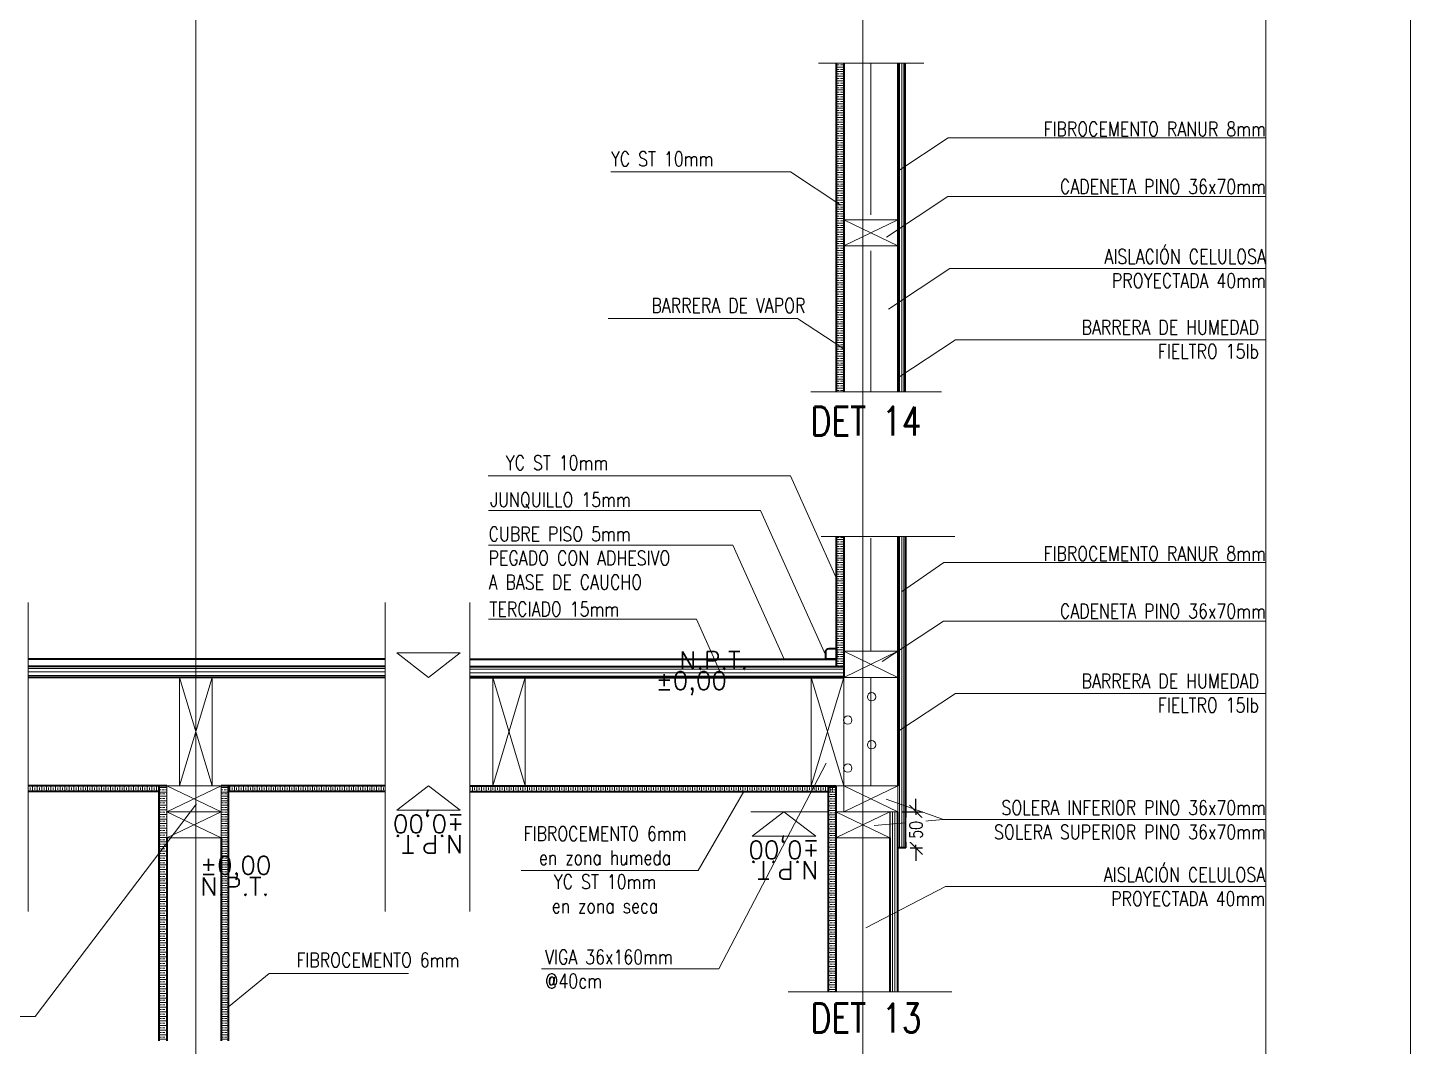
# Model space of a CAD drawing. Header units: metres. Extents: x -2 to 612, y -64 to 156.
# Drawn here: x 513.34 to 515.254, y 8.551 to 9.96 of the extents above; entities that cross this region are included whole.
import ezdxf
from ezdxf.enums import TextEntityAlignment as Align

# ---------------------------------------------------------------- set-up
doc = ezdxf.new("R2010")
doc.units = ezdxf.units.M
doc.header["$LTSCALE"] = 5
doc.header["$MEASUREMENT"] = 0
doc.layers.get('0').update_dxf_attribs({"color": 30})
doc.layers.get('DEFPOINTS').update_dxf_attribs({"color": 210})
doc.layers.add('_AUX', color=210, linetype='Continuous', lineweight=18, plot=False)
for name, color, linetype, lineweight in [('A-ANNO-DIMS', 3, 'Continuous', 18), ('A-ANNO-SYMB', 3, 'Continuous', 18), ('A-ANNO-TEXT', 3, 'Continuous', 18), ('A-DETL-PATT', 8, 'Continuous', 18), ('A-ELEV-IDEN', 3, 'Continuous', 18), ('A-ELEV-MBE1', 7, 'Continuous', 35), ('A-WALL-PATT', 8, 'Continuous', 18), ('A-WALL-STUD', 3, 'Continuous', 18)]:
    doc.layers.add(name, color=color, linetype=linetype, lineweight=lineweight)
doc.styles.add('E-ROMANS', font='romans.shx', dxfattribs={"width": 0.8})
doc.dimstyles.new('E-0010_TICK_18', dxfattribs={"dimscale": 0.001, "dimtxt": 18, "dimasz": 18, "dimexe": 9, "dimexo": 6, "dimgap": 9, "dimtad": 0, "dimdec": 0, "dimlfac": 1000, "dimzin": 0, "dimdsep": 46, "dimtxsty": 'E-ROMANS', "dimblk": 'OBLIQUE', "dimcen": 9, "dimclrd": 256, "dimclre": 256, "dimclrt": 256, "dimadec": 0, "dimazin": 0, "dimtfac": 1, "dimtdec": 0, "dimtmove": 1, "dimatfit": 3, "dimldrblk": 'OPEN90', "dimfxl": 1, "dimtfill": 1, "dimtolj": 1, "dimtzin": 0, "dimarcsym": 0})
pattern_1 = [(0, (2.196375, 0), (0, 0.00635), []), (0, (2.196375, 0.003175), (0, 0.00635), [0.003175, -0.0015875])]
pattern_2 = [(90, (-2e-13, 0), (-0.003175, 7e-19), [])]
pattern_3 = [(90, (-2e-13, 0), (-0.00635, 1e-17), []), (90, (-0.003175, 0), (-0.00635, 1e-17), [0.003175, -0.0015875])]
pattern_4 = [(180, (1025.8701426, 0.477), (1e-17, 0.00635), []), (180, (1025.8701426, 0.480175), (1e-17, 0.00635), [0.003175, -0.0015875])]

# ---------------------------------------------------------------- blocks, each defined once
blk = doc.blocks.new('_Oblique')
at = {"color": 0, "linetype": 'ByBlock', "lineweight": -2}
blk.add_line((-0.5, -0.5), (0.5, 0.5), dxfattribs=at)
blk = doc.blocks.new('*D1067')
at = {"layer": 'A-ANNO-DIMS', "lineweight": -2, "transparency": 16777216}
for p, q in [((514.5698, 8.8754), (514.5698, 8.8934)), ((514.5508, 8.8754), (514.5788, 8.8754)), ((514.5698, 8.8754), (514.5698, 8.8711)), ((514.5698, 8.8254), (514.5698, 8.8298)), ((514.5618, 8.8254), (514.5788, 8.8254)), ((514.5698, 8.8254), (514.5698, 8.8074))]:
    blk.add_line(p, q, dxfattribs=at)
at = {"layer": 'DEFPOINTS', "color": 0, "transparency": 16777216}
blk.add_point((514.5448, 8.8754), dxfattribs=at)
at = {"layer": 'A-ANNO-DIMS', "lineweight": -2, "transparency": 16777216, "xscale": 0.018, "yscale": 0.018, "zscale": 0.018}
for p, rotation in [((514.5698, 8.8754), 270), ((514.5698, 8.8254), 90)]:
    blk.add_blockref('_Oblique', p, dxfattribs=dict(at, rotation=rotation))
at = {"layer": 'A-ANNO-DIMS', "transparency": 16777216, "insert": (514.5698, 8.8504), "char_height": 0.018, "attachment_point": 5, "rotation": 90, "style": 'E-ROMANS', "bg_fill": 3, "box_fill_scale": 1.25, "bg_fill_color": 256, "bg_fill_true_color": 13158600, "bg_fill_transparency": 0}
blk.add_mtext('\\A1;50', dxfattribs=at)
at = {"layer": 'DEFPOINTS', "color": 0, "transparency": 16777216}
for p in [(514.5698, 8.8754), (514.5558, 8.8254)]:
    blk.add_point(p, dxfattribs=at)
blk = doc.blocks.new('_Open90')
at = {"color": 0, "linetype": 'ByBlock', "lineweight": -2}
for p, q in [((0, 0), (-1, 0)), ((-0.5, 0.5), (0, 0)), ((0, 0), (-0.5, -0.5))]:
    blk.add_line(p, q, dxfattribs=at)

msp = doc.modelspace()

# ---------------------------------------------------------------- hatches: boundary and pattern name
at = {"layer": 'A-DETL-PATT'}
h = msp.add_hatch(dxfattribs=at)
h.set_pattern_fill('BRASS', color=256, scale=0.001, style=0)
h.set_pattern_definition(pattern_1)
h.paths.add_polyline_path([(514.46978, 9.91144), (514.45978, 9.91144), (514.45978, 9.45644), (514.46978, 9.45644)])
h = msp.add_hatch(dxfattribs=at)
h.set_pattern_fill('ANSI31', color=256, scale=0.001, angle=45, style=0)
h.set_pattern_definition(pattern_2)
h.paths.add_polyline_path([(514.55478, 9.91144), (514.54478, 9.91144), (514.54478, 9.45644), (514.55478, 9.45644)])
h = msp.add_hatch(dxfattribs=at)
h.set_pattern_fill('BRASS', color=256, scale=0.001, style=0)
h.set_pattern_definition(pattern_1)
h.paths.add_polyline_path([(514.46978, 9.25644), (514.45978, 9.25644), (514.45978, 9.07644), (514.46978, 9.07644), (514.46978, 9.11144)])
h = msp.add_hatch(dxfattribs=at)
h.set_pattern_fill('ANSI31', color=256, scale=0.001, angle=45, style=0)
h.set_pattern_definition(pattern_2)
h.paths.add_polyline_path([(514.55578, 9.25644), (514.54478, 9.25644), (514.54478, 9.09744), (514.54479, 9.09744), (514.54479, 9.06144), (514.54478, 9.06144), (514.54478, 8.91144), (514.54478, 8.87544), (514.54478, 8.82544), (514.55578, 8.82544)])
h = msp.add_hatch(dxfattribs=at)
h.set_pattern_fill('ANSI31', color=256, scale=0.0015, angle=135, style=0)
h.set_pattern_definition([(180, (-52.3803666, -18.7060176), (-1e-17, -0.0047625), [])])
h.paths.add_polyline_path([(513.83503, 9.07644), (513.57273, 9.07644), (513.57273, 9.06144), (513.59524, 9.06144), (513.59524, 9.06144), (513.83503, 9.06144)])
h.paths.add_polyline_path([(513.57273, 9.07644), (513.34064, 9.07644), (513.34064, 9.06144), (513.55023, 9.06144), (513.55023, 9.06144), (513.57273, 9.06144)])
h = msp.add_hatch(dxfattribs=at)
h.set_pattern_fill('ANSI31', color=256, scale=0.0015, angle=135, style=0)
h.set_pattern_definition([(180, (6.390007, 0), (-4e-19, -0.0047625), [])])
h.paths.add_polyline_path([(514.46978, 9.07644), (513.95197, 9.07644), (513.95197, 9.06144), (514.46978, 9.06144)])
h = msp.add_hatch(dxfattribs=at)
h.set_pattern_fill('BRASS', color=256, scale=0.001, angle=90, style=0)
h.set_pattern_definition(pattern_3)
h.paths.add_polyline_path([(513.52173, 8.91144), (513.34064, 8.91144), (513.34064, 8.90344), (513.52173, 8.90344)])
h = msp.add_hatch(dxfattribs=at)
h.set_pattern_fill('BRASS', color=256, scale=0.001, style=0)
h.set_pattern_definition([(360, (-2e-13, 0), (1e-17, 0.00635), []), (360, (-2e-13, 0.003175), (1e-17, 0.00635), [0.003175, -0.0015875])])
h.paths.add_polyline_path([(513.53273, 8.91144), (513.52173, 8.91144), (513.52173, 8.90073), (513.53273, 8.90073)])
h.paths.add_polyline_path([(513.61773, 8.91144), (513.60773, 8.91144), (513.60773, 8.90073), (513.61773, 8.90073)])
h = msp.add_hatch(dxfattribs=at)
h.set_pattern_fill('BRASS', color=256, scale=0.001, style=0)
h.set_pattern_definition(pattern_4)
h.paths.add_polyline_path([(513.52273, 8.55844), (513.52273, 8.90344), (513.53273, 8.90344), (513.53273, 8.55844)])
h = msp.add_hatch(dxfattribs=at)
h.set_pattern_fill('BRASS', color=256, scale=0.001, style=0)
h.set_pattern_definition(pattern_4)
h.paths.add_polyline_path([(513.60773, 8.90344), (513.61773, 8.90344), (513.61773, 8.55844), (513.60773, 8.55844)])
h = msp.add_hatch(dxfattribs=at)
h.set_pattern_fill('BRASS', color=256, scale=0.001, angle=90, style=0)
h.set_pattern_definition(pattern_3)
h.paths.add_polyline_path([(513.83503, 8.91144), (513.61773, 8.91144), (513.61773, 8.90344), (513.83503, 8.90344)])
h = msp.add_hatch(dxfattribs=at)
h.set_pattern_fill('BRASS', color=256, scale=0.001, angle=90, style=0)
h.set_pattern_definition([(90, (2.196375, 0), (-0.00635, 4e-19), []), (90, (2.1932, 0), (-0.00635, 4e-19), [0.003175, -0.0015875])])
h.paths.add_polyline_path([(514.45579, 8.91144), (514.42079, 8.91144), (513.95197, 8.91144), (513.95197, 8.90344), (514.45579, 8.90344)])
h = msp.add_hatch(dxfattribs=at)
h.set_pattern_fill('BRASS', color=256, scale=0.001, style=0)
h.set_pattern_definition(pattern_1)
h.paths.add_polyline_path([(514.45878, 8.91144), (514.44878, 8.91144), (514.44878, 8.62644), (514.45878, 8.62644)])
h = msp.add_hatch(dxfattribs=at)
h.set_pattern_fill('ANSI31', color=256, scale=0.001, angle=45, style=0)
h.set_pattern_definition(pattern_2)
h.paths.add_polyline_path([(514.54478, 8.87544), (514.53378, 8.87544), (514.53378, 8.83944), (514.53378, 8.62644), (514.54478, 8.62644)])

# ---------------------------------------------------------------- linework, layer by layer
at = {"layer": '_AUX'}
msp.add_line((514.42437, 9.45644), (514.60499, 9.45644), dxfattribs=at)
for points in [[(515.05431, 7.0565), (515.05431, 11.20285)], [(515.25431, 7.0565), (515.25431, 10.93098)], [(514.43474, 9.91144), (514.58068, 9.91144)], [(514.43843, 9.25644), (514.62359, 9.25644)], [(513.34064, 9.16491), (513.34064, 8.73731)], [(513.83503, 9.16491), (513.83503, 8.73731)], [(513.95197, 9.16491), (513.95197, 8.73731)], [(514.39296, 8.62644), (514.61936, 8.62644)]]:
    msp.add_lwpolyline(points, dxfattribs=at)
at = {"layer": 'A-ANNO-DIMS'}
for centre in [(514.50831, 9.03459), (514.47539, 9.00233), (514.50831, 8.96813), (514.47539, 8.93586)]:
    msp.add_circle(centre, 0.00581, dxfattribs=at)
at = {"layer": 'A-ANNO-SYMB', "ltscale": 10}
for p, q in [((514.49627, 12.17834), (514.49627, 7.18016)), ((513.57273, 10.77442), (513.57273, 7.18016))]:
    msp.add_line(p, q, dxfattribs=at)
at = {"layer": 'A-ANNO-SYMB'}
for points in [[(513.85087, 9.09541), (513.93889, 9.09541)], [(513.85087, 9.09541), (513.89488, 9.06144), (513.93889, 9.09541)], [(513.55024, 8.91144), (513.55024, 9.06144), (513.59524, 9.06144), (513.59524, 8.91144), (513.55023, 8.91144)], [(513.59524, 8.91144), (513.55023, 9.06144)], [(513.59524, 9.06144), (513.55024, 8.91144)], [(514.02878, 8.91144), (514.02878, 9.06144), (513.98378, 9.06144), (513.98378, 8.91144), (514.02879, 8.91144)], [(513.98378, 8.91144), (514.02879, 9.06144)], [(513.98378, 9.06144), (514.02878, 8.91144)], [(514.46978, 8.91144), (514.46978, 9.06144), (514.42478, 9.06144), (514.42478, 8.91144), (514.46979, 8.91144)], [(514.42478, 8.91144), (514.46979, 9.06144)], [(514.42478, 9.06144), (514.46978, 8.91144)], [(513.85087, 8.87747), (513.89488, 8.91144), (513.93889, 8.87747)], [(513.85087, 8.87747), (513.93889, 8.87747)], [(514.34304, 8.84147), (514.38705, 8.87544), (514.43106, 8.84147)], [(514.34304, 8.84147), (514.43106, 8.84147)]]:
    msp.add_lwpolyline(points, dxfattribs=at)
at = {"layer": 'A-ANNO-TEXT'}
for p, q in [((514.61432, 9.80787), (514.54452, 9.76183)), ((514.39589, 9.76097), (514.46568, 9.71493)), ((514.61403, 9.72685), (514.52911, 9.67065)), ((514.61675, 9.62713), (514.5317, 9.57084)), ((514.40589, 9.55802), (514.46978, 9.51587)), ((514.62458, 9.52842), (514.54478, 9.47579)), ((514.39589, 9.34042), (514.45978, 9.19808)), ((514.35465, 9.29222), (514.44478, 9.09144)), ((514.31641, 9.24421), (514.38723, 9.08644)), ((514.60832, 9.22035), (514.54961, 9.17998)), ((514.26588, 9.1418), (514.29915, 9.0677)), ((514.60803, 9.13934), (514.52311, 9.08313)), ((514.62458, 9.03895), (514.54478, 8.98631)), ((514.29663, 8.65786), (514.44525, 8.94254)), ((514.26844, 8.79396), (514.33139, 8.90344)), ((513.35009, 8.59191), (513.57362, 8.88634)), ((514.60803, 8.86466), (514.52871, 8.89297)), ((514.60803, 8.86466), (514.51213, 8.85641)), ((514.61075, 8.77179), (514.50042, 8.71479)), ((513.67448, 8.65166), (513.61773, 8.60562))]:
    msp.add_line(p, q, dxfattribs=at)
for points in [[(515.05431, 9.80787), (514.61432, 9.80787)], [(514.14738, 9.76097), (514.39589, 9.76097)], [(515.05431, 9.72685), (514.61403, 9.72685)], [(515.05431, 9.62713), (514.61675, 9.62713)], [(514.14385, 9.55802), (514.40589, 9.55802)], [(515.05457, 9.52842), (514.62458, 9.52842)], [(513.97736, 9.34042), (514.39589, 9.34042)], [(513.97805, 9.29222), (514.35465, 9.29222)], [(513.97805, 9.24421), (514.31641, 9.24421)], [(515.05431, 9.22035), (514.60832, 9.22035)], [(513.97805, 9.1418), (514.26588, 9.1418)], [(515.05431, 9.13934), (514.60803, 9.13934)], [(515.05457, 9.03895), (514.62458, 9.03895)], [(515.05431, 8.86466), (514.60803, 8.86466)], [(514.02331, 8.79396), (514.26844, 8.79396)], [(515.05326, 8.77179), (514.61075, 8.77179)], [(514.0515, 8.65786), (514.29663, 8.65786)], [(513.86711, 8.65166), (513.67448, 8.65166)], [(513.01221, 8.59191), (513.35009, 8.59191)]]:
    msp.add_lwpolyline(points, dxfattribs=at)
at = {"layer": 'A-ELEV-IDEN', "ltscale": 10}
msp.add_line((514.44878, 8.87544), (514.34117, 8.87544), dxfattribs=at)
at = {"layer": 'A-ELEV-MBE1'}
for p, q in [((513.83503, 9.08644), (513.34064, 9.08644)), ((513.83503, 9.07644), (513.34064, 9.07644)), ((513.95197, 9.08644), (514.45978, 9.08644)), ((513.95197, 9.07644), (514.46978, 9.07644)), ((513.83503, 9.06144), (513.34064, 9.06144)), ((513.95197, 9.06144), (514.46978, 9.06144)), ((513.53273, 8.91144), (513.34064, 8.91144)), ((513.52173, 8.90344), (513.34064, 8.90344)), ((513.83503, 8.91144), (513.60773, 8.91144)), ((513.83503, 8.90344), (513.61773, 8.90344)), ((513.95197, 8.91144), (514.45878, 8.91144)), ((513.95197, 8.90344), (514.44878, 8.90344)), ((514.55578, 8.82544), (514.54478, 8.82544))]:
    msp.add_line(p, q, dxfattribs=at)
for points in [[(514.45978, 9.45644), (514.45978, 9.91144)], [(514.46978, 9.91144), (514.46978, 9.45644)], [(514.54478, 9.91144), (514.54478, 9.45644)], [(514.55478, 9.45644), (514.55478, 9.91144)], [(514.45978, 9.07644), (514.45978, 9.25644)], [(514.46978, 9.25644), (514.46978, 9.06144)], [(514.54478, 9.25644), (514.54478, 9.06144)], [(514.55578, 8.82544), (514.55578, 9.25644)], [(514.54478, 9.06144), (514.54478, 8.91144)], [(513.52173, 8.55844), (513.52173, 8.91144)], [(513.61773, 8.55844), (513.61773, 8.91144)], [(514.44878, 8.62644), (514.44878, 8.91144)], [(514.45878, 8.91144), (514.45878, 8.62644)], [(514.54478, 8.62644), (514.54478, 8.87544)], [(513.53273, 8.83944), (513.53273, 8.55844)], [(513.60773, 8.83944), (513.60773, 8.55844)], [(514.53378, 8.83944), (514.53378, 8.62644)]]:
    msp.add_lwpolyline(points, dxfattribs=at)
msp.add_lwpolyline([(514.45978, 9.08644), (514.44478, 9.08644), (514.44478, 9.09644, -0.4142136), (514.44978, 9.10144), (514.45978, 9.10144)], format="xyb", close=True, dxfattribs=at)
at = {"layer": 'A-WALL-PATT', "ltscale": 10}
msp.add_line((514.50729, 8.91144), (514.50729, 9.06144), dxfattribs=at)
for points in [[(514.50728, 9.70144), (514.50729, 9.91144)], [(514.50728, 9.45644), (514.50728, 9.65144)], [(514.50729, 9.09744), (514.50729, 9.254)], [(513.57273, 8.55844), (513.57273, 8.83944)], [(514.49628, 8.62644), (514.49628, 8.83944)]]:
    msp.add_lwpolyline(points, dxfattribs=at)
at = {"layer": 'A-WALL-STUD'}
for p, q in [((514.46978, 9.69444), (514.54478, 9.65844)), ((514.54478, 9.69444), (514.46978, 9.65844)), ((514.46979, 9.09744), (514.54479, 9.06144)), ((514.54479, 9.09744), (514.46979, 9.06144)), ((513.60773, 8.91144), (513.53273, 8.87544)), ((513.53273, 8.91144), (513.60773, 8.87544)), ((513.60773, 8.87544), (513.53273, 8.83944)), ((513.53273, 8.87544), (513.60773, 8.83944)), ((514.45878, 8.87544), (514.53378, 8.83944)), ((514.53378, 8.87544), (514.45878, 8.83944))]:
    msp.add_line(p, q, dxfattribs=at)
for points in [[(514.46978, 9.69444), (514.46978, 9.65844), (514.54478, 9.65844), (514.54478, 9.69444), (514.46978, 9.69444)], [(514.46979, 9.09744), (514.46979, 9.06144), (514.54479, 9.06144), (514.54479, 9.09744), (514.46979, 9.09744)], [(513.60773, 8.91144), (513.60773, 8.87544), (513.53273, 8.87544), (513.53273, 8.91144), (513.60773, 8.91144)], [(513.60773, 8.87544), (513.60773, 8.83944), (513.53273, 8.83944), (513.53273, 8.87544), (513.60773, 8.87544)], [(514.45878, 8.87544), (514.45878, 8.83944), (514.53378, 8.83944), (514.53378, 8.87544), (514.45878, 8.87544)]]:
    msp.add_lwpolyline(points, dxfattribs=at)

# ---------------------------------------------------------------- texts
at = {"layer": 'A-ANNO-TEXT', "style": 'E-ROMANS'}
for s, insert, char_height, attachment_point in [('FIBROCEMENTO RANUR 8mm', (515.05431, 9.82018), 0.02, 6), ('\\A1;YC ST 10mm', (514.14738, 9.7789), 0.02, 4), ('CADENETA PINO 36x70mm', (515.05431, 9.74061), 0.02, 6), ('AISLACIÓN CELULOSA\\PPROYECTADA 40mm', (515.05431, 9.62713), 0.02, 6), ('\\A1;BARRERA DE VAPOR', (514.41675, 9.57595), 0.02, 6), ('BARRERA DE HUMEDAD\\PFIELTRO 15lb', (515.04457, 9.5291), 0.02, 6), ('\\pi-0.12,l0.12,t0.12;DET 14', (514.50078, 9.41589), 0.04, 5), ('\\A1;YC ST 10mm', (514.14376, 9.35835), 0.02, 6), ('JUNQUILLO 15mm', (513.98027, 9.30626), 0.02, 4), ('CUBRE PISO 5mm\\PPEGADO CON ADHESIVO \\PA BASE DE CAUCHO', (513.97805, 9.22653), 0.02, 4), ('FIBROCEMENTO RANUR 8mm', (515.05431, 9.23267), 0.02, 6), ('TERCIADO 15mm', (513.97926, 9.15585), 0.02, 4), ('CADENETA PINO 36x70mm', (515.05431, 9.15309), 0.02, 6), ('BARRERA DE HUMEDAD\\PFIELTRO 15lb', (515.04457, 9.03962), 0.02, 6), ('SOLERA INFERIOR PINO 36x70mm', (515.05431, 8.88118), 0.02, 6), ('\\A1;FIBROCEMENTO 6mm\\Pen zona humeda\\PYC ST 10mm \\Pen zona seca', (514.13932, 8.79523), 0.02, 5), ('SOLERA SUPERIOR PINO 36x70mm', (515.05431, 8.84747), 0.02, 6), ('AISLACIÓN CELULOSA\\PPROYECTADA 40mm', (515.05326, 8.77179), 0.02, 6), ('\\A1;FIBROCEMENTO 6mm', (513.8248, 8.67017), 0.02, 5), ('VIGA 36x160mm \\P@40cm', (514.05625, 8.65786), 0.02, 4), ('\\pi-0.12,l0.12,t0.12;DET 13', (514.50078, 8.59), 0.04, 5)]:
    msp.add_mtext(s, dxfattribs=dict(at, insert=insert, char_height=char_height, attachment_point=attachment_point))
for tag, text, p in [('N.P.T.', 'N.', (514.28981, 9.06475)), ('%%P0,00', '0.00', (514.25879, 9.03686)), ('%%P0,00', '0.00', (513.62798, 8.78126)), ('%%P0,00', '0.00', (513.62798, 8.78126)), ('N.P.T.', 'N.', (513.6268, 8.75197)), ('N.P.T.', 'N.', (513.6268, 8.75197))]:
    msp.add_attdef(tag, text=text, height=0.025, dxfattribs=at).set_placement(p, align=Align.BOTTOM_CENTER)
for tag, text, p in [('%%P0,00', '0.00', (513.89488, 8.87864)), ('N.P.T.', 'N.', (513.89488, 8.85074)), ('%%P0,00', '0.00', (514.38705, 8.84264)), ('N.P.T.', 'N.', (514.38705, 8.81474))]:
    msp.add_attdef(tag, text=text, height=0.025, rotation=180, dxfattribs=at).set_placement(p, align=Align.BOTTOM_CENTER)

# ---------------------------------------------------------------- next in the draw order: dimensions: what is measured, and where the dimension line sits
at = {"layer": 'A-ANNO-DIMS'}
dim = msp.add_linear_dim(base=(514.56981, 8.87544), p1=(514.55578, 8.82544), p2=(514.54478, 8.87544), angle=90, dimstyle='E-0010_TICK_18', dxfattribs=at)
dim.commit()
dim.dimension.update_dxf_attribs({"geometry": '*D1067', "text_midpoint": (514.56981, 8.85044)})

# ---------------------------------------------------------------- next in the draw order: linework, layer by layer
at = {"layer": 'A-WALL-STUD'}
for p, q in [((514.46978, 8.91144), (514.54478, 8.87544)), ((514.54478, 8.91144), (514.46978, 8.87544))]:
    msp.add_line(p, q, dxfattribs=at)
msp.add_lwpolyline([(514.46978, 8.91144), (514.46978, 8.87544), (514.54478, 8.87544), (514.54478, 8.91144), (514.46978, 8.91144)], dxfattribs=at)

doc.saveas('drawing.dxf')
